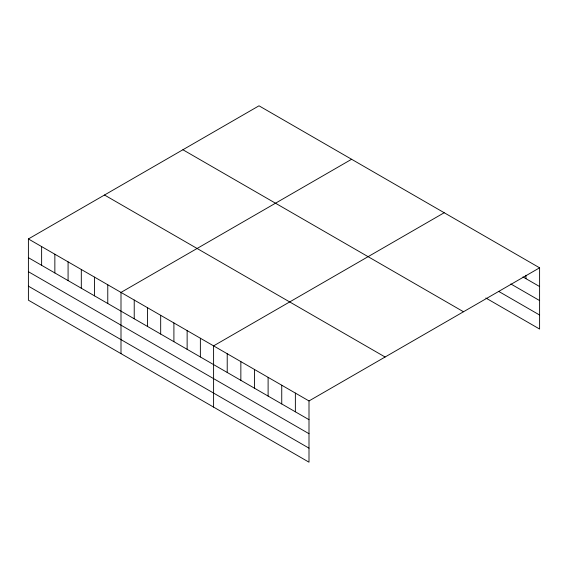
<?xml version="1.0" encoding="UTF-8"?>
<svg xmlns="http://www.w3.org/2000/svg" width="568" height="568" viewBox="0 0 568 568"><rect width="100%" height="100%" fill="white"/><g stroke="black" fill="none" stroke-linecap="round" stroke-linejoin="round"><path stroke-width="0.85" d="M308.999 433.704L308.999 400.951L28.4 238.951L28.4 300.181L308.999 462.189L308.999 433.704L28.4 271.703M485.839 298.008L539.6 329.049L539.6 267.819L259.001 105.811L28.4 238.951M351.599 159.274L120.998 292.413L120.998 353.644M444.197 212.737L213.596 345.869L213.596 407.107M308.999 400.951L539.6 267.819M522.943 276.928L539.6 286.542M510.831 283.957L539.6 300.571M498.711 291.412L539.6 315.02M182.903 149.753L463.502 311.754M104.498 195.016L385.097 357.016M28.4 257.68L308.999 419.681M28.4 286.158L308.999 448.159M525.968 275.267L525.968 278.675M295.367 393.084L295.367 411.814M281.742 385.218L281.742 403.94M268.11 377.344L268.11 396.074M254.478 369.477L254.478 388.207M240.853 361.61L240.853 380.34M227.221 353.743L227.221 372.466M200.369 338.237L200.369 356.96M187.135 330.597L187.135 349.327M173.907 322.958L173.907 341.688M160.68 315.325L160.68 334.048M147.453 307.686L147.453 326.415M134.226 300.046L134.226 318.776M107.771 284.774L107.771 303.504M94.544 277.141L94.544 295.864M81.309 269.502L81.309 288.224M68.082 261.862L68.082 280.592M54.855 254.23L54.855 272.952M41.627 246.59L41.627 265.313"/></g></svg>
